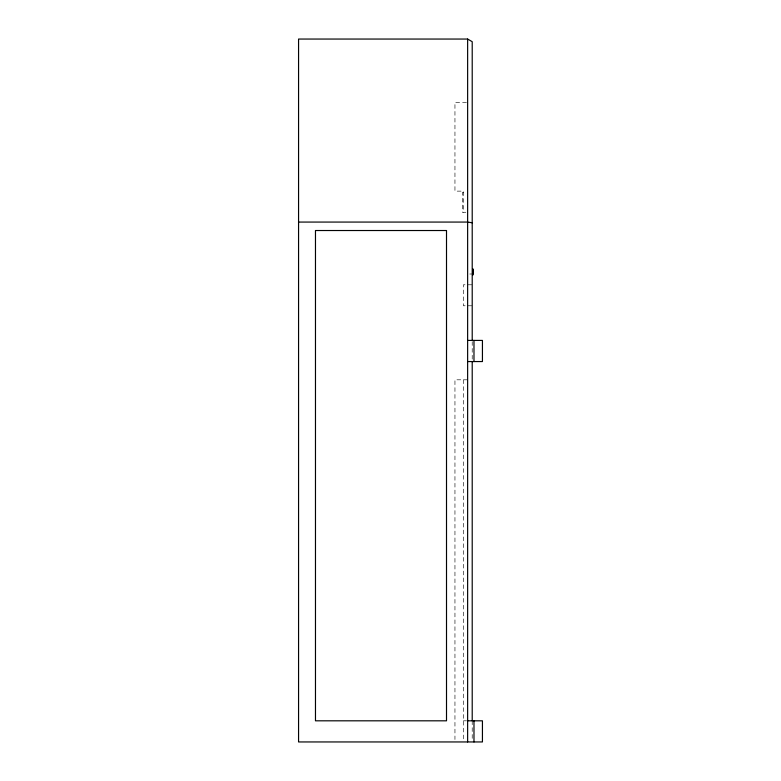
<?xml version="1.0" encoding="UTF-8"?>
<svg xmlns="http://www.w3.org/2000/svg" width="781" height="781" viewBox="0 0 781 781"><rect width="100%" height="100%" fill="white"/><g stroke="black" fill="none" stroke-linecap="round" stroke-linejoin="round"><path stroke-width="0.59" stroke-dasharray="3.9 2.93" d="M466.482 102.448L454.952 102.448L454.952 191.13L463.406 191.13L463.406 212.266M463.406 192.468L462.352 192.468L462.352 212.266L466.579 212.266M469.752 274.004L471.861 274.004M471.861 284.782L463.406 284.782L463.406 305.781L471.861 305.781M467.634 379.81L454.952 379.81L454.952 739.509M463.406 720.814L466.579 720.814M472.212 341.59L472.212 360.373M472.212 720.814L472.212 739.597M463.406 379.81L463.406 739.597"/><path stroke-width="1.17" d="M472.212 340.418L472.212 41.696L467.634 39.05L298.567 39.05L298.567 741.95L482.433 741.95L482.433 720.814L467.634 720.814M298.567 222.068L467.634 222.068L472.212 222.78M467.634 340.418L482.433 340.418L482.433 361.554L467.634 361.554M473.979 340.418L473.979 361.554M473.979 720.814L473.979 741.95M473.345 269.777L473.345 274.004M472.925 268.713L472.925 275.068M472.212 361.554L472.212 720.814M467.634 39.05L467.634 741.95M446.507 230.522L315.475 230.522L315.475 720.814L446.507 720.814L446.507 230.522"/></g></svg>
